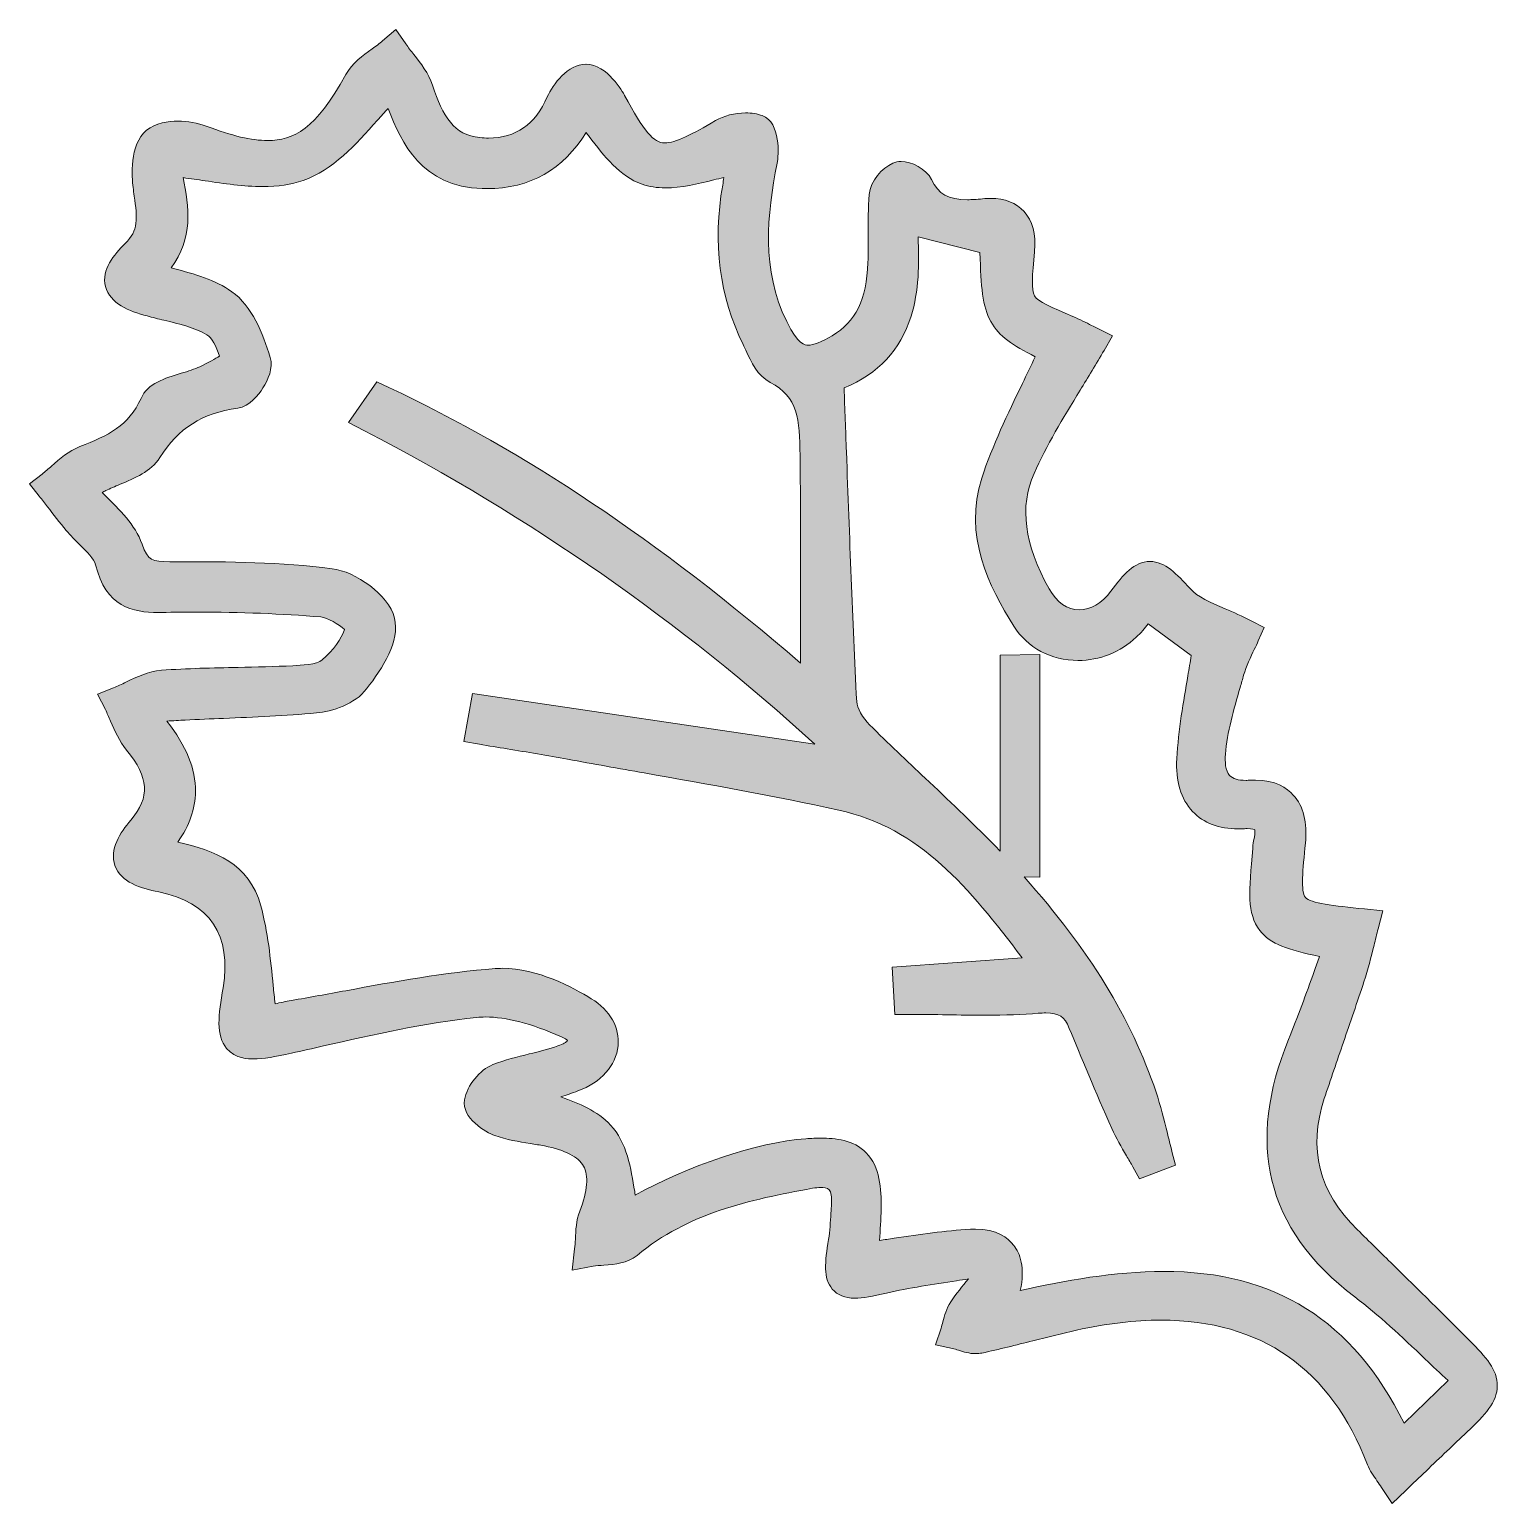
# Model space of a CAD drawing. Header units: inches. Extents: x 792 to 7891, y -1083 to 2748.
# Drawn here: x 3834 to 4765, y -1067 to -133 of the extents above; entities that cross this region are included whole.
import ezdxf

# ---------------------------------------------------------------- set-up
doc = ezdxf.new("R2010")
doc.units = ezdxf.units.IN
doc.header["$MEASUREMENT"] = 0
doc.layers.add('Layer 1', color=7, linetype='Continuous')

# ---------------------------------------------------------------- blocks, each defined once
blk = doc.blocks.new('block 6')
at = {"layer": 'Layer 1', "lineweight": 0}
for points, knots in [([(4747.43, -963.9), (4731.37, -947.8), (4714.9, -931.61), (4698.97, -915.96), (4691.43, -908.55), (4683.9, -901.15), (4676.39, -893.74), (4651.82, -869.51), (4644.96, -842.29), (4655.39, -810.58), (4659.31, -798.65), (4663.48, -786.57), (4667.5, -774.86), (4671.83, -762.32), (4676.3, -749.34), (4680.5, -736.46), (4683.02, -728.78), (4684.99, -720.9), (4686.89, -713.28), (4687.75, -709.86), (4688.63, -706.34), (4689.55, -702.86), (4689.55, -702.86), (4692.54, -691.59), (4692.54, -691.59), (4692.54, -691.59), (4680.93, -690.35), (4680.93, -690.35), (4661.05, -688.26), (4646.68, -686.73), (4643.38, -683.03), (4640.31, -679.59), (4641.74, -665.27), (4643.4, -648.69), (4644.73, -635.48), (4642.13, -625.19), (4635.7, -618.08), (4631.78, -613.74), (4624.44, -608.59), (4611.73, -608.59), (4610.63, -608.59), (4609.48, -608.63), (4608.33, -608.71), (4607.43, -608.76), (4606.56, -608.79), (4605.74, -608.79), (4600.76, -608.79), (4597.26, -607.74), (4595.36, -605.69), (4592.52, -602.61), (4592.34, -596.69), (4592.69, -592.26), (4593.78, -578.3), (4597.98, -563.83), (4602.03, -549.83), (4602.77, -547.27), (4603.51, -544.71), (4604.23, -542.17), (4605.88, -536.34), (4608.7, -530.48), (4610.96, -525.79), (4611.9, -523.85), (4612.78, -522.03), (4613.48, -520.4), (4613.48, -520.4), (4617.17, -511.84), (4617.17, -511.84), (4617.17, -511.84), (4608.91, -507.55), (4608.91, -507.55), (4603.26, -504.63), (4597.85, -502.28), (4592.62, -500.03), (4583.16, -495.95), (4574.99, -492.42), (4570.26, -487.23), (4561.83, -478.01), (4554.55, -470.03), (4544.87, -470.03), (4534.87, -470.03), (4527.99, -478.16), (4520.03, -488.79), (4514.29, -496.46), (4507.2, -500.7), (4500.07, -500.7), (4492.53, -500.7), (4485.72, -495.92), (4480.88, -487.27), (4465.12, -459.07), (4462, -435.17), (4471.33, -414.24), (4479.29, -396.4), (4489.62, -379.44), (4500.56, -361.46), (4505.53, -353.3), (4510.67, -344.88), (4515.71, -336.14), (4515.71, -336.14), (4521.06, -326.86), (4521.06, -326.86), (4521.06, -326.86), (4511.44, -322.15), (4511.44, -322.15), (4510.36, -321.63), (4509.16, -321.02), (4507.85, -320.34), (4504.49, -318.63), (4500.31, -316.49), (4495.91, -314.63), (4482.54, -308.94), (4473.7, -305.17), (4471.58, -301.61), (4469.44, -298.03), (4470.3, -288.36), (4471.61, -273.74), (4471.61, -273.74), (4471.64, -273.45), (4471.64, -273.45), (4472.62, -262.46), (4470.38, -253.91), (4464.98, -248.02), (4460.01, -242.58), (4452.86, -239.83), (4443.74, -239.83), (4442.16, -239.83), (4440.48, -239.9), (4438.77, -240.08), (4434.92, -240.45), (4431.86, -240.63), (4429.15, -240.63), (4416.97, -240.63), (4410.77, -237.15), (4406.28, -227.8), (4403.03, -221.05), (4393.58, -216.35), (4387.13, -216.35), (4385.21, -216.35), (4383.4, -216.72), (4381.77, -217.46), (4375.01, -220.52), (4367.58, -228.78), (4366.86, -237.34), (4366.13, -245.99), (4366.18, -254.63), (4366.23, -262.98), (4366.26, -269.02), (4366.29, -274.72), (4366.06, -280.46), (4365.08, -304.13), (4358.3, -317.99), (4343.38, -326.84), (4336.64, -330.84), (4331.48, -332.85), (4328.03, -332.85), (4326.2, -332.85), (4321.9, -332.85), (4314.55, -317.95), (4298.32, -285.03), (4302.05, -250.21), (4308.49, -217.48), (4309.46, -212.55), (4310.83, -191.7), (4299.06, -187.33), (4295.92, -186.16), (4292.36, -185.58), (4288.46, -185.58), (4281.63, -185.58), (4274.66, -187.38), (4269.34, -190.51), (4254.96, -198.98), (4243.97, -204.64), (4237.09, -204.64), (4230.24, -204.64), (4224.09, -197.32), (4211.77, -174.52), (4210.68, -172.51), (4200.74, -154.83), (4187.3, -154.7), (4187.3, -154.7), (4187.16, -154.7), (4187.16, -154.7), (4175.96, -154.7), (4166.22, -167.41), (4162.71, -175.45), (4155.03, -192.99), (4142.85, -201.53), (4125.47, -201.53), (4123.69, -201.53), (4121.84, -201.44), (4119.95, -201.26), (4103.57, -199.69), (4096.56, -187.9), (4089.97, -168.09), (4087.44, -160.46), (4082.49, -154.15), (4078.11, -148.59), (4076.29, -146.27), (4074.57, -144.08), (4073.08, -141.9), (4073.08, -141.9), (4066.8, -132.7), (4066.8, -132.7), (4066.8, -132.7), (4058.32, -139.94), (4058.32, -139.94), (4056.39, -141.59), (4054.13, -143.21), (4051.72, -144.92), (4045.76, -149.2), (4039, -154.03), (4035.01, -161.3), (4015.93, -196.1), (4001.87, -203.09), (3985.36, -203.09), (3975.28, -203.09), (3962.94, -200.2), (3946.55, -193.98), (3941.25, -191.97), (3934.62, -190.83), (3928.36, -190.83), (3922.55, -190.83), (3914.4, -191.83), (3908.62, -196.6), (3897.59, -205.72), (3899.31, -226.6), (3900.1, -232.79), (3900.34, -234.65), (3900.6, -236.49), (3900.86, -238.32), (3902.9, -252.46), (3903.57, -260.21), (3895.2, -268.38), (3887.91, -275.47), (3879.9, -284.98), (3882.65, -295.65), (3885.47, -306.54), (3897.57, -311.22), (3909.04, -314.36), (3912.55, -315.33), (3916.12, -316.19), (3919.56, -317.03), (3929.71, -319.47), (3939.29, -321.78), (3946.98, -326.32), (3949.85, -327.99), (3953.02, -333.63), (3954.88, -339.9), (3952.33, -341.47), (3948.19, -343.69), (3942.49, -346.49), (3939.35, -348.05), (3934.95, -349.38), (3930.7, -350.65), (3920.22, -353.8), (3909.37, -357.07), (3905.15, -366.59), (3897.45, -383.92), (3884.24, -390.2), (3866.41, -397.15), (3859.24, -399.96), (3853.5, -405.03), (3848.44, -409.49), (3846.36, -411.34), (3844.39, -413.08), (3842.44, -414.58), (3842.44, -414.58), (3834.44, -420.72), (3834.44, -420.72), (3834.44, -420.72), (3840.67, -428.67), (3840.67, -428.67), (3842.38, -430.85), (3844.08, -433.05), (3845.79, -435.26), (3849.63, -440.21), (3853.61, -445.34), (3857.69, -450.33), (3860.33, -453.55), (3863.32, -456.48), (3866.21, -459.32), (3870.78, -463.78), (3875.5, -468.4), (3876.37, -472.1), (3882.63, -498.77), (3899.93, -502.36), (3916.03, -502.36), (3916.79, -502.36), (3917.57, -502.35), (3918.36, -502.34), (3925.94, -502.19), (3933.53, -502.11), (3940.92, -502.11), (3968, -502.11), (3994.32, -503.15), (4019.14, -505.19), (4023.11, -505.51), (4030.81, -510.11), (4034.1, -513.14), (4032.33, -519.03), (4027.09, -526.29), (4020.05, -532.44), (4016.7, -535.36), (4006.41, -535.86), (4001.46, -536.11), (3989.92, -536.67), (3978.1, -536.91), (3966.67, -537.15), (3950.78, -537.47), (3934.36, -537.82), (3918.13, -539.01), (3909.8, -539.63), (3902.27, -543.3), (3895.63, -546.55), (3892.87, -547.9), (3890.27, -549.16), (3887.76, -550.17), (3887.76, -550.17), (3877.65, -554.22), (3877.65, -554.22), (3877.65, -554.22), (3882.54, -563.95), (3882.54, -563.95), (3883.68, -566.21), (3884.73, -568.64), (3885.85, -571.19), (3888.57, -577.4), (3891.38, -583.83), (3895.98, -589.54), (3910.35, -607.41), (3911.05, -619.05), (3898.64, -634.03), (3892.05, -642.01), (3884.95, -652.49), (3888.62, -662.86), (3892.34, -673.38), (3904.75, -677.2), (3916.39, -679.53), (3948.79, -686.07), (3962.89, -707.08), (3957.15, -740.28), (3954.14, -757.65), (3952.55, -770.58), (3959.4, -778.71), (3965.02, -785.39), (3973.41, -785.42), (3976.25, -785.42), (3976.25, -785.42), (3976.3, -785.42), (3976.3, -785.42), (3982.53, -785.42), (3990.47, -783.96), (4000.47, -781.74), (4007.23, -780.26), (4013.99, -778.72), (4020.75, -777.2), (4052.55, -769.99), (4085.43, -762.55), (4117.88, -759.1), (4119.72, -758.9), (4121.66, -758.82), (4123.64, -758.82), (4136.63, -758.82), (4152.33, -762.91), (4171.64, -771.36), (4173.85, -772.34), (4175.01, -773.22), (4175.59, -773.78), (4174.79, -774.6), (4172.95, -775.97), (4169.49, -777.21), (4163.73, -779.26), (4157.68, -780.72), (4151.28, -782.28), (4143.71, -784.11), (4135.87, -786.03), (4128.24, -789.02), (4119.87, -792.28), (4111.98, -802.1), (4110.27, -811.36), (4108.17, -822.76), (4123.81, -832.08), (4129.43, -834.01), (4136.92, -836.58), (4144.55, -837.83), (4151.92, -839.03), (4155.05, -839.54), (4158, -840.03), (4160.93, -840.59), (4174.12, -843.2), (4182.47, -847.51), (4185.74, -853.4), (4189.07, -859.41), (4188.27, -869.02), (4183.34, -881.96), (4181.07, -887.95), (4180.77, -894.15), (4180.52, -899.64), (4180.41, -901.86), (4180.31, -903.97), (4180.09, -905.92), (4180.09, -905.92), (4178.6, -919.32), (4178.6, -919.32), (4178.6, -919.32), (4191.85, -916.86), (4191.85, -916.86), (4193.8, -916.51), (4196.16, -916.34), (4198.65, -916.15), (4205.61, -915.63), (4213.49, -915.03), (4219.63, -909.96), (4251.9, -883.28), (4290.7, -874.64), (4330.94, -867.46), (4332.81, -867.13), (4334.52, -866.96), (4336.03, -866.96), (4337.55, -866.96), (4340.28, -867.15), (4341.44, -868.4), (4342.66, -869.71), (4343.22, -872.96), (4342.93, -877.13), (4342.79, -879.15), (4342.68, -881.17), (4342.56, -883.21), (4342.23, -889.03), (4341.91, -894.53), (4341.05, -899.84), (4338.71, -914.4), (4337.61, -924.46), (4343.43, -931.3), (4346.71, -935.15), (4351.53, -937.1), (4357.75, -937.1), (4362.78, -937.1), (4368.95, -935.92), (4377.89, -933.88), (4392.36, -930.58), (4407.49, -928.28), (4422.13, -926.05), (4424.65, -925.67), (4427.2, -925.28), (4429.76, -924.89), (4425.91, -929.52), (4422.02, -934.3), (4418.52, -939.48), (4415.68, -943.66), (4414.51, -948.17), (4413.48, -952.16), (4413.11, -953.59), (4412.76, -954.92), (4412.37, -956.09), (4412.37, -956.09), (4408.88, -966.65), (4408.88, -966.65), (4408.88, -966.65), (4419.74, -969.02), (4419.74, -969.02), (4420.78, -969.24), (4422.07, -969.65), (4423.43, -970.09), (4426.64, -971.13), (4430.28, -972.29), (4434.34, -972.29), (4435.71, -972.29), (4437.06, -972.15), (4438.34, -971.89), (4449.21, -969.57), (4460.07, -966.8), (4470.58, -964.14), (4479.67, -961.83), (4489.08, -959.45), (4498.32, -957.39), (4517.21, -953.19), (4535.2, -951.05), (4551.8, -951.05), (4615.38, -951.05), (4659.45, -981.89), (4682.77, -1042.71), (4684.27, -1046.6), (4686.56, -1049.8), (4688.78, -1052.9), (4689.75, -1054.26), (4690.76, -1055.66), (4691.74, -1057.17), (4691.74, -1057.17), (4698.3, -1067.3), (4698.3, -1067.3), (4698.3, -1067.3), (4707.03, -1058.96), (4707.03, -1058.96), (4711.45, -1054.76), (4715.71, -1050.69), (4719.88, -1046.7), (4728.86, -1038.11), (4737.34, -1030.02), (4745.87, -1021.94), (4757.37, -1011.04), (4764.92, -1003.13), (4765.06, -992.77), (4765.2, -982.49), (4757.85, -974.33), (4747.43, -963.9)], [0, 0, 0, 0, 1, 1, 1, 2, 2, 2, 3, 3, 3, 4, 4, 4, 5, 5, 5, 6, 6, 6, 7, 7, 7, 8, 8, 8, 9, 9, 9, 10, 10, 10, 11, 11, 11, 12, 12, 12, 13, 13, 13, 14, 14, 14, 15, 15, 15, 16, 16, 16, 17, 17, 17, 18, 18, 18, 19, 19, 19, 20, 20, 20, 21, 21, 21, 22, 22, 22, 23, 23, 23, 24, 24, 24, 25, 25, 25, 26, 26, 26, 27, 27, 27, 28, 28, 28, 29, 29, 29, 30, 30, 30, 31, 31, 31, 32, 32, 32, 33, 33, 33, 34, 34, 34, 35, 35, 35, 36, 36, 36, 37, 37, 37, 38, 38, 38, 39, 39, 39, 40, 40, 40, 41, 41, 41, 42, 42, 42, 43, 43, 43, 44, 44, 44, 45, 45, 45, 46, 46, 46, 47, 47, 47, 48, 48, 48, 49, 49, 49, 50, 50, 50, 51, 51, 51, 52, 52, 52, 53, 53, 53, 54, 54, 54, 55, 55, 55, 56, 56, 56, 57, 57, 57, 58, 58, 58, 59, 59, 59, 60, 60, 60, 61, 61, 61, 62, 62, 62, 63, 63, 63, 64, 64, 64, 65, 65, 65, 66, 66, 66, 67, 67, 67, 68, 68, 68, 69, 69, 69, 70, 70, 70, 71, 71, 71, 72, 72, 72, 73, 73, 73, 74, 74, 74, 75, 75, 75, 76, 76, 76, 77, 77, 77, 78, 78, 78, 79, 79, 79, 80, 80, 80, 81, 81, 81, 82, 82, 82, 83, 83, 83, 84, 84, 84, 85, 85, 85, 86, 86, 86, 87, 87, 87, 88, 88, 88, 89, 89, 89, 90, 90, 90, 91, 91, 91, 92, 92, 92, 93, 93, 93, 94, 94, 94, 95, 95, 95, 96, 96, 96, 97, 97, 97, 98, 98, 98, 99, 99, 99, 100, 100, 100, 101, 101, 101, 102, 102, 102, 103, 103, 103, 104, 104, 104, 105, 105, 105, 106, 106, 106, 107, 107, 107, 108, 108, 108, 109, 109, 109, 110, 110, 110, 111, 111, 111, 112, 112, 112, 113, 113, 113, 114, 114, 114, 115, 115, 115, 116, 116, 116, 117, 117, 117, 118, 118, 118, 119, 119, 119, 120, 120, 120, 121, 121, 121, 122, 122, 122, 123, 123, 123, 124, 124, 124, 125, 125, 125, 126, 126, 126, 127, 127, 127, 128, 128, 128, 129, 129, 129, 130, 130, 130, 131, 131, 131, 132, 132, 132, 133, 133, 133, 134, 134, 134, 135, 135, 135, 136, 136, 136, 137, 137, 137, 138, 138, 138, 139, 139, 139, 140, 140, 140, 141, 141, 141, 142, 142, 142, 143, 143, 143, 144, 144, 144, 145, 145, 145, 146, 146, 146, 147, 147, 147, 148, 148, 148, 149, 149, 149, 150, 150, 150, 151, 151, 151, 152, 152, 152, 153, 153, 153, 154, 154, 154, 155, 155, 155, 156, 156, 156, 157, 157, 157, 158, 158, 158, 159, 159, 159, 160, 160, 160, 161, 161, 161, 162, 162, 162, 163, 163, 163, 164, 164, 164, 165, 165, 165, 166, 166, 166, 167, 167, 167, 168, 168, 168, 168]), ([(4458.47, -903.61), (4454.83, -898.9), (4447.67, -893.28), (4434.17, -893.28), (4433.14, -893.28), (4432.06, -893.3), (4430.98, -893.38), (4414.8, -894.36), (4399.16, -896.67), (4382.6, -899.13), (4379.56, -899.58), (4376.48, -900.03), (4373.37, -900.48), (4373.83, -893.92), (4374.27, -887.17), (4374.39, -880.33), (4374.6, -867.78), (4373.64, -853.77), (4364.9, -844.88), (4356.84, -836.69), (4345.33, -835.64), (4336.19, -835.64), (4333.31, -835.64), (4330.19, -835.76), (4326.67, -836.02), (4296, -838.21), (4250.57, -853.58), (4218.51, -871.9), (4218.39, -871.13), (4218.26, -870.34), (4218.14, -869.54), (4215.81, -854.92), (4213.17, -838.34), (4202.82, -827.32), (4194.53, -818.47), (4183.15, -813.53), (4171.29, -809.54), (4174.9, -808.33), (4178.51, -807.07), (4182.11, -805.73), (4196.82, -800.28), (4206.35, -789.61), (4207.61, -777.2), (4208.78, -765.59), (4202.59, -754.66), (4190.63, -747.21), (4179.09, -740.03), (4156.41, -727.96), (4134.2, -727.96), (4132.69, -727.96), (4131.19, -728.03), (4129.73, -728.14), (4097.81, -730.58), (4065.88, -736.46), (4035.01, -742.15), (4023.69, -744.22), (4011.98, -746.39), (4000.49, -748.33), (3996.92, -748.92), (3993.4, -749.72), (3990.14, -750.53), (3989.73, -746.65), (3989.34, -742.8), (3988.97, -739.03), (3987.3, -722.21), (3985.58, -704.83), (3981.08, -688.28), (3973.75, -661.32), (3951.77, -653.3), (3928.5, -647.88), (3935.88, -637.52), (3939.57, -626.94), (3939.69, -615.84), (3939.85, -601.58), (3934.01, -587.11), (3921.52, -571.23), (3925.68, -570.96), (3929.4, -570.73), (3933.09, -570.54), (3941.22, -570.14), (3949.53, -569.79), (3957.55, -569.47), (3976.82, -568.69), (3996.74, -567.86), (4016.37, -566.02), (4026.41, -565.08), (4040.77, -560.52), (4048.21, -550.78), (4058.34, -537.53), (4069.49, -520.46), (4065.86, -505.9), (4062.1, -490.85), (4041.17, -476.46), (4026.34, -474.58), (3993.96, -470.46), (3961.07, -470.13), (3927.42, -470.13), (3927.42, -470.13), (3923.35, -470.13), (3923.35, -470.13), (3912.02, -470.13), (3909.76, -469.78), (3905.8, -458.94), (3901.34, -446.72), (3891.61, -437.2), (3882.21, -427.97), (3881.62, -427.4), (3881.03, -426.83), (3880.44, -426.24), (3881.25, -425.88), (3882.06, -425.47), (3882.86, -425.07), (3885.53, -423.7), (3888.6, -422.42), (3891.86, -421.09), (3901.03, -417.29), (3911.43, -413.01), (3917.07, -404.13), (3928.95, -385.4), (3943.73, -376.03), (3966.48, -372.79), (3973.98, -371.72), (3979.7, -364.3), (3982.45, -359.97), (3985.68, -354.86), (3989.1, -347.39), (3987.05, -340.74), (3982.25, -325.2), (3975.6, -308.07), (3962.74, -298.94), (3952.05, -291.34), (3939.3, -287.88), (3925.8, -284.21), (3925.28, -284.08), (3924.76, -283.92), (3924.23, -283.78), (3938.28, -265.57), (3935.76, -244.9), (3931.85, -226.65), (3936.5, -227.24), (3941.15, -227.95), (3945.72, -228.63), (3957.82, -230.42), (3970.33, -232.29), (3982.16, -232.29), (3991.96, -232.29), (4000.4, -231.03), (4007.95, -228.41), (4026.77, -221.92), (4041.14, -205.83), (4055.02, -190.26), (4057.26, -187.74), (4059.54, -185.2), (4061.83, -182.7), (4070.38, -205.01), (4083.25, -232.35), (4121.45, -233.57), (4122.43, -233.59), (4123.4, -233.6), (4124.37, -233.6), (4124.37, -233.6), (4124.37, -233.6), (4124.38, -233.6), (4151.7, -233.6), (4173.2, -221.34), (4187.3, -197.96), (4187.96, -198.82), (4188.62, -199.67), (4189.29, -200.55), (4198.82, -213.01), (4208.67, -225.88), (4222.82, -230.8), (4227.32, -232.36), (4232.17, -233.13), (4237.66, -233.13), (4247.54, -233.13), (4258.08, -230.57), (4268.26, -228.09), (4270.39, -227.58), (4272.53, -227.05), (4274.69, -226.55), (4274.47, -228.15), (4274.22, -229.79), (4273.94, -231.41), (4267.55, -267.91), (4271.9, -301.94), (4286.87, -332.52), (4287.43, -333.66), (4287.99, -334.89), (4288.56, -336.13), (4291.89, -343.34), (4296.03, -352.34), (4304.09, -356.47), (4321.68, -365.53), (4322.74, -379.96), (4323, -402.79), (4323, -402.79), (4323.02, -404.57), (4323.02, -404.57), (4323.47, -440.39), (4323.38, -476.92), (4323.29, -512.26), (4323.27, -519.63), (4323.26, -527.01), (4323.24, -534.39), (4232.16, -456.11), (4148.81, -400.36), (4062.32, -359.72), (4062.32, -359.72), (4054.68, -356.14), (4054.68, -356.14), (4054.68, -356.14), (4036.76, -381.88), (4036.76, -381.88), (4036.76, -381.88), (4046.85, -387.13), (4046.85, -387.13), (4151.79, -441.69), (4247.71, -508.46), (4332.4, -585.84), (4332.4, -585.84), (4115.24, -553.71), (4115.24, -553.71), (4115.24, -553.71), (4109.74, -584.23), (4109.74, -584.23), (4109.74, -584.23), (4119.71, -585.91), (4119.71, -585.91), (4125.59, -586.9), (4131.48, -587.88), (4137.36, -588.84), (4149.92, -590.91), (4162.91, -593.05), (4175.6, -595.39), (4191.78, -598.35), (4208.24, -601.28), (4224.16, -604.09), (4264.75, -611.29), (4306.72, -618.73), (4347.53, -627.69), (4399.36, -639.07), (4430.01, -676.79), (4463.92, -721.35), (4463.92, -721.35), (4381.36, -727.19), (4381.36, -727.19), (4381.36, -727.19), (4383, -757.15), (4383, -757.15), (4383, -757.15), (4392.46, -757.15), (4392.46, -757.15), (4400.32, -757.15), (4408.37, -757.28), (4416.16, -757.41), (4424.03, -757.55), (4432.16, -757.7), (4440.2, -757.7), (4453.33, -757.7), (4464.09, -757.32), (4474.06, -756.48), (4475.81, -756.34), (4477.36, -756.27), (4478.8, -756.27), (4487.24, -756.27), (4490.58, -758.46), (4493.68, -766.02), (4500.86, -783.46), (4510.42, -806.46), (4520.67, -829.54), (4523.39, -835.67), (4526.72, -841.33), (4529.94, -846.79), (4531.38, -849.23), (4532.74, -851.53), (4534.05, -853.89), (4534.05, -853.89), (4538.27, -861.46), (4538.27, -861.46), (4538.27, -861.46), (4561.06, -852.7), (4561.06, -852.7), (4561.06, -852.7), (4558.77, -844.03), (4558.77, -844.03), (4557.76, -840.21), (4556.8, -836.28), (4555.86, -832.46), (4553.76, -823.92), (4551.59, -815.09), (4548.7, -806.44), (4533.09, -759.83), (4506.25, -715.96), (4465, -670.01), (4465, -670.01), (4475.09, -670.08), (4475.09, -670.08), (4475.09, -670.08), (4475.09, -529.03), (4475.09, -529.03), (4475.09, -529.03), (4449.77, -529.33), (4449.77, -529.33), (4449.77, -529.33), (4449.77, -653.61), (4449.77, -653.61), (4448.38, -652.17), (4446.97, -650.72), (4445.56, -649.28), (4431.51, -634.9), (4416.71, -620.96), (4402.4, -607.46), (4390.71, -596.46), (4378.62, -585.07), (4367.11, -573.59), (4362.62, -569.11), (4359.09, -562.84), (4358.9, -558.96), (4356.31, -506.59), (4354.41, -454.99), (4352.39, -400.36), (4351.9, -386.96), (4351.4, -373.47), (4350.89, -359.9), (4372.7, -350.88), (4386.64, -335.96), (4393.38, -314.51), (4398.34, -298.67), (4398.71, -281.29), (4397.81, -264.16), (4397.81, -264.16), (4437.03, -274.02), (4437.03, -274.02), (4437.72, -296.1), (4438.56, -308.1), (4443.95, -317.85), (4449.25, -327.46), (4457.77, -332.83), (4472.07, -340.2), (4469.4, -345.88), (4466.67, -351.54), (4464, -357.09), (4454.67, -376.41), (4445.03, -396.4), (4438.19, -417.24), (4426.41, -453.13), (4442.83, -486.2), (4458.45, -511.01), (4467.03, -524.64), (4482.27, -532.78), (4499.2, -532.78), (4512.83, -532.77), (4526.3, -527.41), (4536.17, -518.08), (4539.06, -515.34), (4541.55, -512.42), (4543.8, -509.64), (4543.8, -509.64), (4571.07, -529.67), (4571.07, -529.67), (4570.39, -533.79), (4569.65, -538.07), (4568.88, -542.51), (4566.08, -558.54), (4562.91, -576.72), (4561.83, -594.96), (4560.99, -609.07), (4564.46, -620.67), (4571.86, -628.53), (4578.78, -635.85), (4588.51, -639.58), (4600.8, -639.58), (4602.08, -639.58), (4603.4, -639.53), (4604.74, -639.46), (4605.34, -639.41), (4605.92, -639.4), (4606.47, -639.4), (4609.75, -639.4), (4610.98, -640.04), (4611.25, -640.21), (4611.35, -640.52), (4611.74, -642.02), (4610.83, -645.66), (4610.33, -647.7), (4610.18, -649.55), (4610.07, -651.04), (4610.05, -651.34), (4610.02, -651.64), (4610, -651.92), (4607.56, -679.45), (4606.33, -693.27), (4614.41, -703.88), (4621.23, -712.83), (4632.27, -716.2), (4652.41, -720.46), (4651.26, -723.63), (4650.13, -726.78), (4649.01, -729.88), (4643.84, -744.19), (4638.5, -758.97), (4632.69, -773.13), (4619.32, -805.71), (4615.77, -835.71), (4622.13, -862.28), (4628.79, -890.07), (4646.45, -914.96), (4674.63, -936.28), (4690.01, -947.9), (4704.26, -961.4), (4719.35, -975.69), (4724.08, -980.15), (4728.9, -984.72), (4733.88, -989.34), (4733.88, -989.34), (4706.03, -1016.46), (4706.03, -1016.46), (4689.67, -983.52), (4669.2, -959.59), (4643.74, -943.6), (4618.62, -927.83), (4589.07, -920.15), (4553.4, -920.15), (4522.64, -920.15), (4490.06, -926.05), (4462.5, -932.33), (4466.04, -917.58), (4462.3, -908.59), (4458.47, -903.61)], [0, 0, 0, 0, 1, 1, 1, 2, 2, 2, 3, 3, 3, 4, 4, 4, 5, 5, 5, 6, 6, 6, 7, 7, 7, 8, 8, 8, 9, 9, 9, 10, 10, 10, 11, 11, 11, 12, 12, 12, 13, 13, 13, 14, 14, 14, 15, 15, 15, 16, 16, 16, 17, 17, 17, 18, 18, 18, 19, 19, 19, 20, 20, 20, 21, 21, 21, 22, 22, 22, 23, 23, 23, 24, 24, 24, 25, 25, 25, 26, 26, 26, 27, 27, 27, 28, 28, 28, 29, 29, 29, 30, 30, 30, 31, 31, 31, 32, 32, 32, 33, 33, 33, 34, 34, 34, 35, 35, 35, 36, 36, 36, 37, 37, 37, 38, 38, 38, 39, 39, 39, 40, 40, 40, 41, 41, 41, 42, 42, 42, 43, 43, 43, 44, 44, 44, 45, 45, 45, 46, 46, 46, 47, 47, 47, 48, 48, 48, 49, 49, 49, 50, 50, 50, 51, 51, 51, 52, 52, 52, 53, 53, 53, 54, 54, 54, 55, 55, 55, 56, 56, 56, 57, 57, 57, 58, 58, 58, 59, 59, 59, 60, 60, 60, 61, 61, 61, 62, 62, 62, 63, 63, 63, 64, 64, 64, 65, 65, 65, 66, 66, 66, 67, 67, 67, 68, 68, 68, 69, 69, 69, 70, 70, 70, 71, 71, 71, 72, 72, 72, 73, 73, 73, 74, 74, 74, 75, 75, 75, 76, 76, 76, 77, 77, 77, 78, 78, 78, 79, 79, 79, 80, 80, 80, 81, 81, 81, 82, 82, 82, 83, 83, 83, 84, 84, 84, 85, 85, 85, 86, 86, 86, 87, 87, 87, 88, 88, 88, 89, 89, 89, 90, 90, 90, 91, 91, 91, 92, 92, 92, 93, 93, 93, 94, 94, 94, 95, 95, 95, 96, 96, 96, 97, 97, 97, 98, 98, 98, 99, 99, 99, 100, 100, 100, 101, 101, 101, 102, 102, 102, 103, 103, 103, 104, 104, 104, 105, 105, 105, 106, 106, 106, 107, 107, 107, 108, 108, 108, 109, 109, 109, 110, 110, 110, 111, 111, 111, 112, 112, 112, 113, 113, 113, 114, 114, 114, 115, 115, 115, 116, 116, 116, 117, 117, 117, 118, 118, 118, 119, 119, 119, 120, 120, 120, 121, 121, 121, 122, 122, 122, 123, 123, 123, 124, 124, 124, 125, 125, 125, 126, 126, 126, 127, 127, 127, 128, 128, 128, 129, 129, 129, 130, 130, 130, 131, 131, 131, 132, 132, 132, 133, 133, 133, 134, 134, 134, 135, 135, 135, 136, 136, 136, 137, 137, 137, 138, 138, 138, 139, 139, 139, 140, 140, 140, 141, 141, 141, 142, 142, 142, 143, 143, 143, 143])]:
    blk.add_open_spline(points, degree=3, knots=knots, dxfattribs=at)

msp = doc.modelspace()

# ---------------------------------------------------------------- hatches: boundary and pattern name
at = {"layer": 'Layer 1', "true_color": 0xffde17}
h = msp.add_hatch(color=40, dxfattribs=at)
h.dxf.hatch_style = 2
edge = h.paths.add_edge_path()
edge.add_spline(control_points=[(4747.43, -963.9), (4731.37, -947.8), (4714.9, -931.61), (4698.97, -915.96), (4691.43, -908.55), (4683.9, -901.15), (4676.39, -893.74), (4651.82, -869.51), (4644.96, -842.29), (4655.39, -810.58), (4659.31, -798.65), (4663.48, -786.57), (4667.5, -774.86), (4671.83, -762.32), (4676.3, -749.34), (4680.5, -736.46), (4683.02, -728.78), (4684.99, -720.9), (4686.89, -713.28), (4687.75, -709.86), (4688.63, -706.34), (4689.55, -702.86), (4689.55, -702.86), (4692.54, -691.59), (4692.54, -691.59), (4692.54, -691.59), (4680.93, -690.35), (4680.93, -690.35), (4661.05, -688.26), (4646.68, -686.73), (4643.38, -683.03), (4640.31, -679.59), (4641.74, -665.27), (4643.4, -648.69), (4644.73, -635.48), (4642.13, -625.19), (4635.7, -618.08), (4631.78, -613.74), (4624.44, -608.59), (4611.73, -608.59), (4610.63, -608.59), (4609.48, -608.63), (4608.33, -608.71), (4607.43, -608.76), (4606.56, -608.79), (4605.74, -608.79), (4600.76, -608.79), (4597.26, -607.74), (4595.36, -605.69), (4592.52, -602.61), (4592.34, -596.69), (4592.69, -592.26), (4593.78, -578.3), (4597.98, -563.83), (4602.03, -549.83), (4602.77, -547.27), (4603.51, -544.71), (4604.23, -542.17), (4605.88, -536.34), (4608.7, -530.48), (4610.96, -525.79), (4611.9, -523.85), (4612.78, -522.03), (4613.48, -520.4), (4613.48, -520.4), (4617.17, -511.84), (4617.17, -511.84), (4617.17, -511.84), (4608.91, -507.55), (4608.91, -507.55), (4603.26, -504.63), (4597.85, -502.28), (4592.62, -500.03), (4583.16, -495.95), (4574.99, -492.42), (4570.26, -487.23), (4561.83, -478.01), (4554.55, -470.03), (4544.87, -470.03), (4534.87, -470.03), (4527.99, -478.16), (4520.03, -488.79), (4514.29, -496.46), (4507.2, -500.7), (4500.07, -500.7), (4492.53, -500.7), (4485.72, -495.92), (4480.88, -487.27), (4465.12, -459.07), (4462, -435.17), (4471.33, -414.24), (4479.29, -396.4), (4489.62, -379.44), (4500.56, -361.46), (4505.53, -353.3), (4510.67, -344.88), (4515.71, -336.14), (4515.71, -336.14), (4521.06, -326.86), (4521.06, -326.86), (4521.06, -326.86), (4511.44, -322.15), (4511.44, -322.15), (4510.36, -321.63), (4509.16, -321.02), (4507.85, -320.34), (4504.49, -318.63), (4500.31, -316.49), (4495.91, -314.63), (4482.54, -308.94), (4473.7, -305.17), (4471.58, -301.61), (4469.44, -298.03), (4470.3, -288.36), (4471.61, -273.74), (4471.61, -273.74), (4471.64, -273.45), (4471.64, -273.45), (4472.62, -262.46), (4470.38, -253.91), (4464.98, -248.02), (4460.01, -242.58), (4452.86, -239.83), (4443.74, -239.83), (4442.16, -239.83), (4440.48, -239.9), (4438.77, -240.08), (4434.92, -240.45), (4431.86, -240.63), (4429.15, -240.63), (4416.97, -240.63), (4410.77, -237.15), (4406.28, -227.8), (4403.03, -221.05), (4393.58, -216.35), (4387.13, -216.35), (4385.21, -216.35), (4383.4, -216.72), (4381.77, -217.46), (4375.01, -220.52), (4367.58, -228.78), (4366.86, -237.34), (4366.13, -245.99), (4366.18, -254.63), (4366.23, -262.98), (4366.26, -269.02), (4366.29, -274.72), (4366.06, -280.46), (4365.08, -304.13), (4358.3, -317.99), (4343.38, -326.84), (4336.64, -330.84), (4331.48, -332.85), (4328.03, -332.85), (4326.2, -332.85), (4321.9, -332.85), (4314.55, -317.95), (4298.32, -285.03), (4302.05, -250.21), (4308.49, -217.48), (4309.46, -212.55), (4310.83, -191.7), (4299.06, -187.33), (4295.92, -186.16), (4292.36, -185.58), (4288.46, -185.58), (4281.63, -185.58), (4274.66, -187.38), (4269.34, -190.51), (4254.96, -198.98), (4243.97, -204.64), (4237.09, -204.64), (4230.24, -204.64), (4224.09, -197.32), (4211.77, -174.52), (4210.68, -172.51), (4200.74, -154.83), (4187.3, -154.7), (4187.3, -154.7), (4187.16, -154.7), (4187.16, -154.7), (4175.96, -154.7), (4166.22, -167.41), (4162.71, -175.45), (4155.03, -192.99), (4142.85, -201.53), (4125.47, -201.53), (4123.69, -201.53), (4121.84, -201.44), (4119.95, -201.26), (4103.57, -199.69), (4096.56, -187.9), (4089.97, -168.09), (4087.44, -160.46), (4082.49, -154.15), (4078.11, -148.59), (4076.29, -146.27), (4074.57, -144.08), (4073.08, -141.9), (4073.08, -141.9), (4066.8, -132.7), (4066.8, -132.7), (4066.8, -132.7), (4058.32, -139.94), (4058.32, -139.94), (4056.39, -141.59), (4054.13, -143.21), (4051.72, -144.92), (4045.76, -149.2), (4039, -154.03), (4035.01, -161.3), (4015.93, -196.1), (4001.87, -203.09), (3985.36, -203.09), (3975.28, -203.09), (3962.94, -200.2), (3946.55, -193.98), (3941.25, -191.97), (3934.62, -190.83), (3928.36, -190.83), (3922.55, -190.83), (3914.4, -191.83), (3908.62, -196.6), (3897.59, -205.72), (3899.31, -226.6), (3900.1, -232.79), (3900.34, -234.65), (3900.6, -236.49), (3900.86, -238.32), (3902.9, -252.46), (3903.57, -260.21), (3895.2, -268.38), (3887.91, -275.47), (3879.9, -284.98), (3882.65, -295.65), (3885.47, -306.54), (3897.57, -311.22), (3909.04, -314.36), (3912.55, -315.33), (3916.12, -316.19), (3919.56, -317.03), (3929.71, -319.47), (3939.29, -321.78), (3946.98, -326.32), (3949.85, -327.99), (3953.02, -333.63), (3954.88, -339.9), (3952.33, -341.47), (3948.19, -343.69), (3942.49, -346.49), (3939.35, -348.05), (3934.95, -349.38), (3930.7, -350.65), (3920.22, -353.8), (3909.37, -357.07), (3905.15, -366.59), (3897.45, -383.92), (3884.24, -390.2), (3866.41, -397.15), (3859.24, -399.96), (3853.5, -405.03), (3848.44, -409.49), (3846.36, -411.34), (3844.39, -413.08), (3842.44, -414.58), (3842.44, -414.58), (3834.44, -420.72), (3834.44, -420.72), (3834.44, -420.72), (3840.67, -428.67), (3840.67, -428.67), (3842.38, -430.85), (3844.08, -433.05), (3845.79, -435.26), (3849.63, -440.21), (3853.61, -445.34), (3857.69, -450.33), (3860.33, -453.55), (3863.32, -456.48), (3866.21, -459.32), (3870.78, -463.78), (3875.5, -468.4), (3876.37, -472.1), (3882.63, -498.77), (3899.93, -502.36), (3916.03, -502.36), (3916.79, -502.36), (3917.57, -502.35), (3918.36, -502.34), (3925.94, -502.19), (3933.53, -502.11), (3940.92, -502.11), (3968, -502.11), (3994.32, -503.15), (4019.14, -505.19), (4023.11, -505.51), (4030.81, -510.11), (4034.1, -513.14), (4032.33, -519.03), (4027.09, -526.29), (4020.05, -532.44), (4016.7, -535.36), (4006.41, -535.86), (4001.46, -536.11), (3989.92, -536.67), (3978.1, -536.91), (3966.67, -537.15), (3950.78, -537.47), (3934.36, -537.82), (3918.13, -539.01), (3909.8, -539.63), (3902.27, -543.3), (3895.63, -546.55), (3892.87, -547.9), (3890.27, -549.16), (3887.76, -550.17), (3887.76, -550.17), (3877.65, -554.22), (3877.65, -554.22), (3877.65, -554.22), (3882.54, -563.95), (3882.54, -563.95), (3883.68, -566.21), (3884.73, -568.64), (3885.85, -571.19), (3888.57, -577.4), (3891.38, -583.83), (3895.98, -589.54), (3910.35, -607.41), (3911.05, -619.05), (3898.64, -634.03), (3892.05, -642.01), (3884.95, -652.49), (3888.62, -662.86), (3892.34, -673.38), (3904.75, -677.2), (3916.39, -679.53), (3948.79, -686.07), (3962.89, -707.08), (3957.15, -740.28), (3954.14, -757.65), (3952.55, -770.58), (3959.4, -778.71), (3965.02, -785.39), (3973.41, -785.42), (3976.25, -785.42), (3976.25, -785.42), (3976.3, -785.42), (3976.3, -785.42), (3982.53, -785.42), (3990.47, -783.96), (4000.47, -781.74), (4007.23, -780.26), (4013.99, -778.72), (4020.75, -777.2), (4052.55, -769.99), (4085.43, -762.55), (4117.88, -759.1), (4119.72, -758.9), (4121.66, -758.82), (4123.64, -758.82), (4136.63, -758.82), (4152.33, -762.91), (4171.64, -771.36), (4173.85, -772.34), (4175.01, -773.22), (4175.59, -773.78), (4174.79, -774.6), (4172.95, -775.97), (4169.49, -777.21), (4163.73, -779.26), (4157.68, -780.72), (4151.28, -782.28), (4143.71, -784.11), (4135.87, -786.03), (4128.24, -789.02), (4119.87, -792.28), (4111.98, -802.1), (4110.27, -811.36), (4108.17, -822.76), (4123.81, -832.08), (4129.43, -834.01), (4136.92, -836.58), (4144.55, -837.83), (4151.92, -839.03), (4155.05, -839.54), (4158, -840.03), (4160.93, -840.59), (4174.12, -843.2), (4182.47, -847.51), (4185.74, -853.4), (4189.07, -859.41), (4188.27, -869.02), (4183.34, -881.96), (4181.07, -887.95), (4180.77, -894.15), (4180.52, -899.64), (4180.41, -901.86), (4180.31, -903.97), (4180.09, -905.92), (4180.09, -905.92), (4178.6, -919.32), (4178.6, -919.32), (4178.6, -919.32), (4191.85, -916.86), (4191.85, -916.86), (4193.8, -916.51), (4196.16, -916.34), (4198.65, -916.15), (4205.61, -915.63), (4213.49, -915.03), (4219.63, -909.96), (4251.9, -883.28), (4290.7, -874.64), (4330.94, -867.46), (4332.81, -867.13), (4334.52, -866.96), (4336.03, -866.96), (4337.55, -866.96), (4340.28, -867.15), (4341.44, -868.4), (4342.66, -869.71), (4343.22, -872.96), (4342.93, -877.13), (4342.79, -879.15), (4342.68, -881.17), (4342.56, -883.21), (4342.23, -889.03), (4341.91, -894.53), (4341.05, -899.84), (4338.71, -914.4), (4337.61, -924.46), (4343.43, -931.3), (4346.71, -935.15), (4351.53, -937.1), (4357.75, -937.1), (4362.78, -937.1), (4368.95, -935.92), (4377.89, -933.88), (4392.36, -930.58), (4407.49, -928.28), (4422.13, -926.05), (4424.65, -925.67), (4427.2, -925.28), (4429.76, -924.89), (4425.91, -929.52), (4422.02, -934.3), (4418.52, -939.48), (4415.68, -943.66), (4414.51, -948.17), (4413.48, -952.16), (4413.11, -953.59), (4412.76, -954.92), (4412.37, -956.09), (4412.37, -956.09), (4408.88, -966.65), (4408.88, -966.65), (4408.88, -966.65), (4419.74, -969.02), (4419.74, -969.02), (4420.78, -969.24), (4422.07, -969.65), (4423.43, -970.09), (4426.64, -971.13), (4430.28, -972.29), (4434.34, -972.29), (4435.71, -972.29), (4437.06, -972.15), (4438.34, -971.89), (4449.21, -969.57), (4460.07, -966.8), (4470.58, -964.14), (4479.67, -961.83), (4489.08, -959.45), (4498.32, -957.39), (4517.21, -953.19), (4535.2, -951.05), (4551.8, -951.05), (4615.38, -951.05), (4659.45, -981.89), (4682.77, -1042.71), (4684.27, -1046.6), (4686.56, -1049.8), (4688.78, -1052.9), (4689.75, -1054.26), (4690.76, -1055.66), (4691.74, -1057.17), (4691.74, -1057.17), (4698.3, -1067.3), (4698.3, -1067.3), (4698.3, -1067.3), (4707.03, -1058.96), (4707.03, -1058.96), (4711.45, -1054.76), (4715.71, -1050.69), (4719.88, -1046.7), (4728.86, -1038.11), (4737.34, -1030.02), (4745.87, -1021.94), (4757.37, -1011.04), (4764.92, -1003.13), (4765.06, -992.77), (4765.2, -982.49), (4757.85, -974.33), (4747.43, -963.9)], knot_values=[0, 0, 0, 0, 1, 1, 1, 2, 2, 2, 3, 3, 3, 4, 4, 4, 5, 5, 5, 6, 6, 6, 7, 7, 7, 8, 8, 8, 9, 9, 9, 10, 10, 10, 11, 11, 11, 12, 12, 12, 13, 13, 13, 14, 14, 14, 15, 15, 15, 16, 16, 16, 17, 17, 17, 18, 18, 18, 19, 19, 19, 20, 20, 20, 21, 21, 21, 22, 22, 22, 23, 23, 23, 24, 24, 24, 25, 25, 25, 26, 26, 26, 27, 27, 27, 28, 28, 28, 29, 29, 29, 30, 30, 30, 31, 31, 31, 32, 32, 32, 33, 33, 33, 34, 34, 34, 35, 35, 35, 36, 36, 36, 37, 37, 37, 38, 38, 38, 39, 39, 39, 40, 40, 40, 41, 41, 41, 42, 42, 42, 43, 43, 43, 44, 44, 44, 45, 45, 45, 46, 46, 46, 47, 47, 47, 48, 48, 48, 49, 49, 49, 50, 50, 50, 51, 51, 51, 52, 52, 52, 53, 53, 53, 54, 54, 54, 55, 55, 55, 56, 56, 56, 57, 57, 57, 58, 58, 58, 59, 59, 59, 60, 60, 60, 61, 61, 61, 62, 62, 62, 63, 63, 63, 64, 64, 64, 65, 65, 65, 66, 66, 66, 67, 67, 67, 68, 68, 68, 69, 69, 69, 70, 70, 70, 71, 71, 71, 72, 72, 72, 73, 73, 73, 74, 74, 74, 75, 75, 75, 76, 76, 76, 77, 77, 77, 78, 78, 78, 79, 79, 79, 80, 80, 80, 81, 81, 81, 82, 82, 82, 83, 83, 83, 84, 84, 84, 85, 85, 85, 86, 86, 86, 87, 87, 87, 88, 88, 88, 89, 89, 89, 90, 90, 90, 91, 91, 91, 92, 92, 92, 93, 93, 93, 94, 94, 94, 95, 95, 95, 96, 96, 96, 97, 97, 97, 98, 98, 98, 99, 99, 99, 100, 100, 100, 101, 101, 101, 102, 102, 102, 103, 103, 103, 104, 104, 104, 105, 105, 105, 106, 106, 106, 107, 107, 107, 108, 108, 108, 109, 109, 109, 110, 110, 110, 111, 111, 111, 112, 112, 112, 113, 113, 113, 114, 114, 114, 115, 115, 115, 116, 116, 116, 117, 117, 117, 118, 118, 118, 119, 119, 119, 120, 120, 120, 121, 121, 121, 122, 122, 122, 123, 123, 123, 124, 124, 124, 125, 125, 125, 126, 126, 126, 127, 127, 127, 128, 128, 128, 129, 129, 129, 130, 130, 130, 131, 131, 131, 132, 132, 132, 133, 133, 133, 134, 134, 134, 135, 135, 135, 136, 136, 136, 137, 137, 137, 138, 138, 138, 139, 139, 139, 140, 140, 140, 141, 141, 141, 142, 142, 142, 143, 143, 143, 144, 144, 144, 145, 145, 145, 146, 146, 146, 147, 147, 147, 148, 148, 148, 149, 149, 149, 150, 150, 150, 151, 151, 151, 152, 152, 152, 153, 153, 153, 154, 154, 154, 155, 155, 155, 156, 156, 156, 157, 157, 157, 158, 158, 158, 159, 159, 159, 160, 160, 160, 161, 161, 161, 162, 162, 162, 163, 163, 163, 164, 164, 164, 165, 165, 165, 166, 166, 166, 167, 167, 167, 168, 168, 168, 168], degree=3, periodic=1)
edge = h.paths.add_edge_path()
edge.add_spline(control_points=[(4458.47, -903.61), (4454.83, -898.9), (4447.67, -893.28), (4434.17, -893.28), (4433.14, -893.28), (4432.06, -893.3), (4430.98, -893.38), (4414.8, -894.36), (4399.16, -896.67), (4382.6, -899.13), (4379.56, -899.58), (4376.48, -900.03), (4373.37, -900.48), (4373.83, -893.92), (4374.27, -887.17), (4374.39, -880.33), (4374.6, -867.78), (4373.64, -853.77), (4364.9, -844.88), (4356.84, -836.69), (4345.33, -835.64), (4336.19, -835.64), (4333.31, -835.64), (4330.19, -835.76), (4326.67, -836.02), (4296, -838.21), (4250.57, -853.58), (4218.51, -871.9), (4218.39, -871.13), (4218.26, -870.34), (4218.14, -869.54), (4215.81, -854.92), (4213.17, -838.34), (4202.82, -827.32), (4194.53, -818.47), (4183.15, -813.53), (4171.29, -809.54), (4174.9, -808.33), (4178.51, -807.07), (4182.11, -805.73), (4196.82, -800.28), (4206.35, -789.61), (4207.61, -777.2), (4208.78, -765.59), (4202.59, -754.66), (4190.63, -747.21), (4179.09, -740.03), (4156.41, -727.96), (4134.2, -727.96), (4132.69, -727.96), (4131.19, -728.03), (4129.73, -728.14), (4097.81, -730.58), (4065.88, -736.46), (4035.01, -742.15), (4023.69, -744.22), (4011.98, -746.39), (4000.49, -748.33), (3996.92, -748.92), (3993.4, -749.72), (3990.14, -750.53), (3989.73, -746.65), (3989.34, -742.8), (3988.97, -739.03), (3987.3, -722.21), (3985.58, -704.83), (3981.08, -688.28), (3973.75, -661.32), (3951.77, -653.3), (3928.5, -647.88), (3935.88, -637.52), (3939.57, -626.94), (3939.69, -615.84), (3939.85, -601.58), (3934.01, -587.11), (3921.52, -571.23), (3925.68, -570.96), (3929.4, -570.73), (3933.09, -570.54), (3941.22, -570.14), (3949.53, -569.79), (3957.55, -569.47), (3976.82, -568.69), (3996.74, -567.86), (4016.37, -566.02), (4026.41, -565.08), (4040.77, -560.52), (4048.21, -550.78), (4058.34, -537.53), (4069.49, -520.46), (4065.86, -505.9), (4062.1, -490.85), (4041.17, -476.46), (4026.34, -474.58), (3993.96, -470.46), (3961.07, -470.13), (3927.42, -470.13), (3927.42, -470.13), (3923.35, -470.13), (3923.35, -470.13), (3912.02, -470.13), (3909.76, -469.78), (3905.8, -458.94), (3901.34, -446.72), (3891.61, -437.2), (3882.21, -427.97), (3881.62, -427.4), (3881.03, -426.83), (3880.44, -426.24), (3881.25, -425.88), (3882.06, -425.47), (3882.86, -425.07), (3885.53, -423.7), (3888.6, -422.42), (3891.86, -421.09), (3901.03, -417.29), (3911.43, -413.01), (3917.07, -404.13), (3928.95, -385.4), (3943.73, -376.03), (3966.48, -372.79), (3973.98, -371.72), (3979.7, -364.3), (3982.45, -359.97), (3985.68, -354.86), (3989.1, -347.39), (3987.05, -340.74), (3982.25, -325.2), (3975.6, -308.07), (3962.74, -298.94), (3952.05, -291.34), (3939.3, -287.88), (3925.8, -284.21), (3925.28, -284.08), (3924.76, -283.92), (3924.23, -283.78), (3938.28, -265.57), (3935.76, -244.9), (3931.85, -226.65), (3936.5, -227.24), (3941.15, -227.95), (3945.72, -228.63), (3957.82, -230.42), (3970.33, -232.29), (3982.16, -232.29), (3991.96, -232.29), (4000.4, -231.03), (4007.95, -228.41), (4026.77, -221.92), (4041.14, -205.83), (4055.02, -190.26), (4057.26, -187.74), (4059.54, -185.2), (4061.83, -182.7), (4070.38, -205.01), (4083.25, -232.35), (4121.45, -233.57), (4122.43, -233.59), (4123.4, -233.6), (4124.37, -233.6), (4124.37, -233.6), (4124.37, -233.6), (4124.38, -233.6), (4151.7, -233.6), (4173.2, -221.34), (4187.3, -197.96), (4187.96, -198.82), (4188.62, -199.67), (4189.29, -200.55), (4198.82, -213.01), (4208.67, -225.88), (4222.82, -230.8), (4227.32, -232.36), (4232.17, -233.13), (4237.66, -233.13), (4247.54, -233.13), (4258.08, -230.57), (4268.26, -228.09), (4270.39, -227.58), (4272.53, -227.05), (4274.69, -226.55), (4274.47, -228.15), (4274.22, -229.79), (4273.94, -231.41), (4267.55, -267.91), (4271.9, -301.94), (4286.87, -332.52), (4287.43, -333.66), (4287.99, -334.89), (4288.56, -336.13), (4291.89, -343.34), (4296.03, -352.34), (4304.09, -356.47), (4321.68, -365.53), (4322.74, -379.96), (4323, -402.79), (4323, -402.79), (4323.02, -404.57), (4323.02, -404.57), (4323.47, -440.39), (4323.38, -476.92), (4323.29, -512.26), (4323.27, -519.63), (4323.26, -527.01), (4323.24, -534.39), (4232.16, -456.11), (4148.81, -400.36), (4062.32, -359.72), (4062.32, -359.72), (4054.68, -356.14), (4054.68, -356.14), (4054.68, -356.14), (4036.76, -381.88), (4036.76, -381.88), (4036.76, -381.88), (4046.85, -387.13), (4046.85, -387.13), (4151.79, -441.69), (4247.71, -508.46), (4332.4, -585.84), (4332.4, -585.84), (4115.24, -553.71), (4115.24, -553.71), (4115.24, -553.71), (4109.74, -584.23), (4109.74, -584.23), (4109.74, -584.23), (4119.71, -585.91), (4119.71, -585.91), (4125.59, -586.9), (4131.48, -587.88), (4137.36, -588.84), (4149.92, -590.91), (4162.91, -593.05), (4175.6, -595.39), (4191.78, -598.35), (4208.24, -601.28), (4224.16, -604.09), (4264.75, -611.29), (4306.72, -618.73), (4347.53, -627.69), (4399.36, -639.07), (4430.01, -676.79), (4463.92, -721.35), (4463.92, -721.35), (4381.36, -727.19), (4381.36, -727.19), (4381.36, -727.19), (4383, -757.15), (4383, -757.15), (4383, -757.15), (4392.46, -757.15), (4392.46, -757.15), (4400.32, -757.15), (4408.37, -757.28), (4416.16, -757.41), (4424.03, -757.55), (4432.16, -757.7), (4440.2, -757.7), (4453.33, -757.7), (4464.09, -757.32), (4474.06, -756.48), (4475.81, -756.34), (4477.36, -756.27), (4478.8, -756.27), (4487.24, -756.27), (4490.58, -758.46), (4493.68, -766.02), (4500.86, -783.46), (4510.42, -806.46), (4520.67, -829.54), (4523.39, -835.67), (4526.72, -841.33), (4529.94, -846.79), (4531.38, -849.23), (4532.74, -851.53), (4534.05, -853.89), (4534.05, -853.89), (4538.27, -861.46), (4538.27, -861.46), (4538.27, -861.46), (4561.06, -852.7), (4561.06, -852.7), (4561.06, -852.7), (4558.77, -844.03), (4558.77, -844.03), (4557.76, -840.21), (4556.8, -836.28), (4555.86, -832.46), (4553.76, -823.92), (4551.59, -815.09), (4548.7, -806.44), (4533.09, -759.83), (4506.25, -715.96), (4465, -670.01), (4465, -670.01), (4475.09, -670.08), (4475.09, -670.08), (4475.09, -670.08), (4475.09, -529.03), (4475.09, -529.03), (4475.09, -529.03), (4449.77, -529.33), (4449.77, -529.33), (4449.77, -529.33), (4449.77, -653.61), (4449.77, -653.61), (4448.38, -652.17), (4446.97, -650.72), (4445.56, -649.28), (4431.51, -634.9), (4416.71, -620.96), (4402.4, -607.46), (4390.71, -596.46), (4378.62, -585.07), (4367.11, -573.59), (4362.62, -569.11), (4359.09, -562.84), (4358.9, -558.96), (4356.31, -506.59), (4354.41, -454.99), (4352.39, -400.36), (4351.9, -386.96), (4351.4, -373.47), (4350.89, -359.9), (4372.7, -350.88), (4386.64, -335.96), (4393.38, -314.51), (4398.34, -298.67), (4398.71, -281.29), (4397.81, -264.16), (4397.81, -264.16), (4437.03, -274.02), (4437.03, -274.02), (4437.72, -296.1), (4438.56, -308.1), (4443.95, -317.85), (4449.25, -327.46), (4457.77, -332.83), (4472.07, -340.2), (4469.4, -345.88), (4466.67, -351.54), (4464, -357.09), (4454.67, -376.41), (4445.03, -396.4), (4438.19, -417.24), (4426.41, -453.13), (4442.83, -486.2), (4458.45, -511.01), (4467.03, -524.64), (4482.27, -532.78), (4499.2, -532.78), (4512.83, -532.77), (4526.3, -527.41), (4536.17, -518.08), (4539.06, -515.34), (4541.55, -512.42), (4543.8, -509.64), (4543.8, -509.64), (4571.07, -529.67), (4571.07, -529.67), (4570.39, -533.79), (4569.65, -538.07), (4568.88, -542.51), (4566.08, -558.54), (4562.91, -576.72), (4561.83, -594.96), (4560.99, -609.07), (4564.46, -620.67), (4571.86, -628.53), (4578.78, -635.85), (4588.51, -639.58), (4600.8, -639.58), (4602.08, -639.58), (4603.4, -639.53), (4604.74, -639.46), (4605.34, -639.41), (4605.92, -639.4), (4606.47, -639.4), (4609.75, -639.4), (4610.98, -640.04), (4611.25, -640.21), (4611.35, -640.52), (4611.74, -642.02), (4610.83, -645.66), (4610.33, -647.7), (4610.18, -649.55), (4610.07, -651.04), (4610.05, -651.34), (4610.02, -651.64), (4610, -651.92), (4607.56, -679.45), (4606.33, -693.27), (4614.41, -703.88), (4621.23, -712.83), (4632.27, -716.2), (4652.41, -720.46), (4651.26, -723.63), (4650.13, -726.78), (4649.01, -729.88), (4643.84, -744.19), (4638.5, -758.97), (4632.69, -773.13), (4619.32, -805.71), (4615.77, -835.71), (4622.13, -862.28), (4628.79, -890.07), (4646.45, -914.96), (4674.63, -936.28), (4690.01, -947.9), (4704.26, -961.4), (4719.35, -975.69), (4724.08, -980.15), (4728.9, -984.72), (4733.88, -989.34), (4733.88, -989.34), (4706.03, -1016.46), (4706.03, -1016.46), (4689.67, -983.52), (4669.2, -959.59), (4643.74, -943.6), (4618.62, -927.83), (4589.07, -920.15), (4553.4, -920.15), (4522.64, -920.15), (4490.06, -926.05), (4462.5, -932.33), (4466.04, -917.58), (4462.3, -908.59), (4458.47, -903.61)], knot_values=[0, 0, 0, 0, 1, 1, 1, 2, 2, 2, 3, 3, 3, 4, 4, 4, 5, 5, 5, 6, 6, 6, 7, 7, 7, 8, 8, 8, 9, 9, 9, 10, 10, 10, 11, 11, 11, 12, 12, 12, 13, 13, 13, 14, 14, 14, 15, 15, 15, 16, 16, 16, 17, 17, 17, 18, 18, 18, 19, 19, 19, 20, 20, 20, 21, 21, 21, 22, 22, 22, 23, 23, 23, 24, 24, 24, 25, 25, 25, 26, 26, 26, 27, 27, 27, 28, 28, 28, 29, 29, 29, 30, 30, 30, 31, 31, 31, 32, 32, 32, 33, 33, 33, 34, 34, 34, 35, 35, 35, 36, 36, 36, 37, 37, 37, 38, 38, 38, 39, 39, 39, 40, 40, 40, 41, 41, 41, 42, 42, 42, 43, 43, 43, 44, 44, 44, 45, 45, 45, 46, 46, 46, 47, 47, 47, 48, 48, 48, 49, 49, 49, 50, 50, 50, 51, 51, 51, 52, 52, 52, 53, 53, 53, 54, 54, 54, 55, 55, 55, 56, 56, 56, 57, 57, 57, 58, 58, 58, 59, 59, 59, 60, 60, 60, 61, 61, 61, 62, 62, 62, 63, 63, 63, 64, 64, 64, 65, 65, 65, 66, 66, 66, 67, 67, 67, 68, 68, 68, 69, 69, 69, 70, 70, 70, 71, 71, 71, 72, 72, 72, 73, 73, 73, 74, 74, 74, 75, 75, 75, 76, 76, 76, 77, 77, 77, 78, 78, 78, 79, 79, 79, 80, 80, 80, 81, 81, 81, 82, 82, 82, 83, 83, 83, 84, 84, 84, 85, 85, 85, 86, 86, 86, 87, 87, 87, 88, 88, 88, 89, 89, 89, 90, 90, 90, 91, 91, 91, 92, 92, 92, 93, 93, 93, 94, 94, 94, 95, 95, 95, 96, 96, 96, 97, 97, 97, 98, 98, 98, 99, 99, 99, 100, 100, 100, 101, 101, 101, 102, 102, 102, 103, 103, 103, 104, 104, 104, 105, 105, 105, 106, 106, 106, 107, 107, 107, 108, 108, 108, 109, 109, 109, 110, 110, 110, 111, 111, 111, 112, 112, 112, 113, 113, 113, 114, 114, 114, 115, 115, 115, 116, 116, 116, 117, 117, 117, 118, 118, 118, 119, 119, 119, 120, 120, 120, 121, 121, 121, 122, 122, 122, 123, 123, 123, 124, 124, 124, 125, 125, 125, 126, 126, 126, 127, 127, 127, 128, 128, 128, 129, 129, 129, 130, 130, 130, 131, 131, 131, 132, 132, 132, 133, 133, 133, 134, 134, 134, 135, 135, 135, 136, 136, 136, 137, 137, 137, 138, 138, 138, 139, 139, 139, 140, 140, 140, 141, 141, 141, 142, 142, 142, 143, 143, 143, 143], degree=3, periodic=1)

# ---------------------------------------------------------------- block references
at = {"layer": 'Layer 1'}
msp.add_blockref('block 6', (0, 0), dxfattribs=at)

doc.saveas('drawing.dxf')
